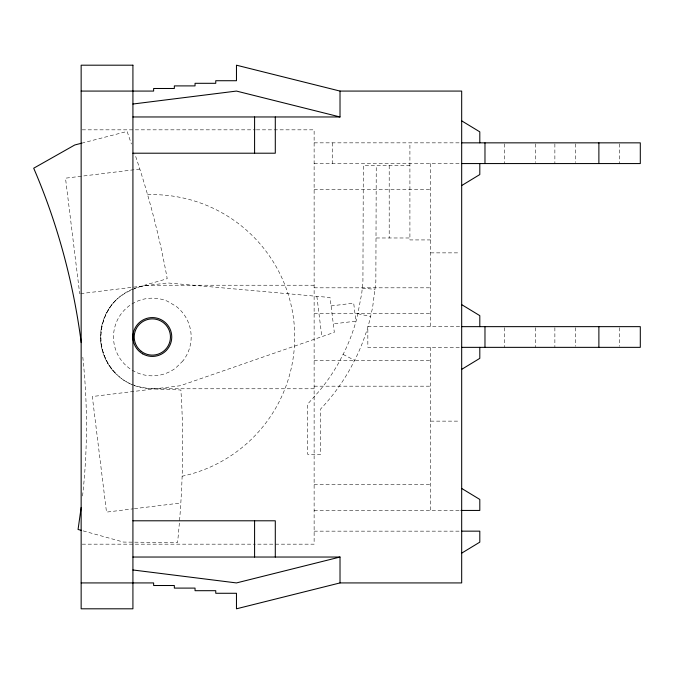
<?xml version="1.0" encoding="UTF-8"?>
<svg xmlns="http://www.w3.org/2000/svg" width="674" height="674" viewBox="0 0 674 674"><rect width="100%" height="100%" fill="white"/><g stroke="black" fill="none" stroke-linecap="round" stroke-linejoin="round"><path stroke-width="0.51" stroke-dasharray="3.37 2.53" d="M82.548 495.988C87.805 449.154 87.713 401.712 82.557 354.869M115.726 300.393C96.011 319.864 96.011 354.136 115.726 373.607M80.728 293.628L167.742 282.945L330.058 297.504L334.329 332.333L180.362 385.722L92.313 396.531L106.5 512.114L133.351 508.811M81.664 143.2L127.1 131.447L131.422 144M139.847 169.048L65.504 178.18L79.692 293.754M331.086 305.92L353.698 303.148L355.906 321.136L333.293 323.908M134.379 508.685L180.851 502.981M82.194 129.829L255.362 129.829M256.406 129.829L314.126 129.829L314.126 544.171L256.406 544.171M314.126 142.846L459.592 142.846M314.126 163.563L459.921 163.563M409.91 165.501L363.311 165.501L362.924 281.083L361.786 293.072L357.262 316.704A190.944 190.944 0 0 1 344.995 350.632L339.511 361.348A190.944 190.944 0 0 1 319.173 391.139L307.656 404.13L307.656 454.343L320.597 454.343L320.597 409.042A203.893 203.893 0 0 0 350.851 367.608L356.706 356.167A203.893 203.893 0 0 0 369.799 319.939L372.621 307.395L375.848 281.901L376.252 165.501M314.126 189.445L430.619 189.445M376.252 237.981L409.91 237.981M430.619 239.927L409.91 239.927L409.91 142.846M430.619 252.868L459.609 252.868M314.126 285.228L152.332 285.228A51.772 51.772 0 0 0 133.974 288.59M314.126 287.815L430.619 287.815M314.126 313.705L430.619 313.705M459.609 326.646L367.844 326.646L367.844 347.354L459.609 347.354M314.126 360.295L430.619 360.295M314.126 386.185L430.619 386.185M314.126 388.772L152.332 388.772A51.772 51.772 0 0 1 133.005 288.969M430.619 421.132L459.609 421.132M314.126 484.555L430.619 484.555M314.126 510.437L459.921 510.437M314.126 531.154L461.682 531.154M82.194 544.171L255.362 544.171M362.258 288.143L375.14 289.365M357.936 313.705L370.565 316.536M83.188 530.893L123.51 542.081L177.574 542.553C182.705 491.91 184.238 440.847 180.885 390.035C160.437 388.544 137.622 391.501 120.461 377.794C109.938 369.074 103.004 356.816 100.948 343.31C99.676 329.704 103.442 316.131 111.539 305.128C124.875 287.672 147.732 285.026 167.211 278.632C159.494 236.288 148.609 194.5 134.775 153.748M343.066 354.398L354.591 360.295M316.864 296.316L321.818 336.671M619.591 143.882L619.591 163.563M619.591 327.682L619.591 346.318M575.579 143.882L575.579 162.527M575.579 327.682L575.579 346.318M554.87 143.882L554.87 163.563M554.87 327.682L554.87 347.354M535.459 143.882L535.459 162.527M535.459 327.682L535.459 347.354M504.396 143.882L504.396 163.563M504.396 327.682L504.396 347.354M430.619 163.563L430.619 326.646M430.619 347.354L430.619 510.437M389.201 165.501L389.201 237.981M332.248 142.846L332.248 163.563M147.598 194.702A142.374 142.374 0 0 1 182.165 476.215M182.932 360.91L175.703 368.012A38.831 38.831 0 0 1 113.796 341.735A38.831 38.831 0 0 1 167.506 301.253L176.243 306.4A38.831 38.831 0 0 1 182.932 360.91"/><path stroke-width="1.01" d="M81.175 507.412L78.058 529.469L81.478 530.421M461.682 185.561L479.804 174.558L479.804 163.563M461.682 369.36L479.804 358.357L479.804 347.354M461.682 553.152L479.804 542.149L479.804 531.154L461.682 531.154M81.664 143.2L74.755 144.986L33.7 168.214C57.652 223.726 73.424 282.692 81.225 342.628M81.15 582.926L153.63 582.926L153.63 585.512L174.339 585.512L174.339 588.099L195.047 588.099L195.047 590.694L215.756 590.694L215.756 593.28L236.464 593.28L236.464 608.807L340.016 582.926L340.016 557.036L236.464 582.926L132.921 569.977M132.921 104.023L236.464 91.074L340.016 116.964L340.016 91.074L236.464 65.193L236.464 80.72L215.756 80.72L215.756 83.306L195.047 83.306L195.047 85.901L174.339 85.901L174.339 88.488L153.63 88.488L153.63 91.074L81.15 91.074M340.016 91.074L461.682 91.074L461.682 582.926L340.016 582.926M132.921 116.964L340.016 116.964M461.682 142.846L640.3 142.846L640.3 163.563L461.682 163.563M132.921 153.209L275.295 153.209L275.295 116.964M461.682 326.646L640.3 326.646L640.3 347.354L461.682 347.354M460.965 510.437L479.804 510.437L479.804 499.442L461.682 488.439M132.921 520.791L275.295 520.791L275.295 557.036M132.921 557.036L340.016 557.036M461.682 120.848L479.804 131.851L479.804 142.846M461.682 304.64L479.804 315.643L479.804 326.646M598.883 142.846L598.883 163.563M598.883 326.646L598.883 347.354M484.977 142.846L484.977 163.563M484.977 326.646L484.977 347.354M254.587 116.964L254.587 153.209M254.587 520.791L254.587 557.036M132.921 65.193L81.15 65.193L81.15 608.807L132.921 608.807L132.921 65.193M142.627 353.816A19.411 19.411 0 0 0 171.752 337A19.411 19.411 0 0 0 142.627 320.184A19.411 19.411 0 0 0 142.627 353.816M141.178 351.28A18.122 18.122 0 0 0 170.278 339.519A18.122 18.122 0 0 0 145.55 320.201A18.122 18.122 0 0 0 141.178 351.28"/></g></svg>
